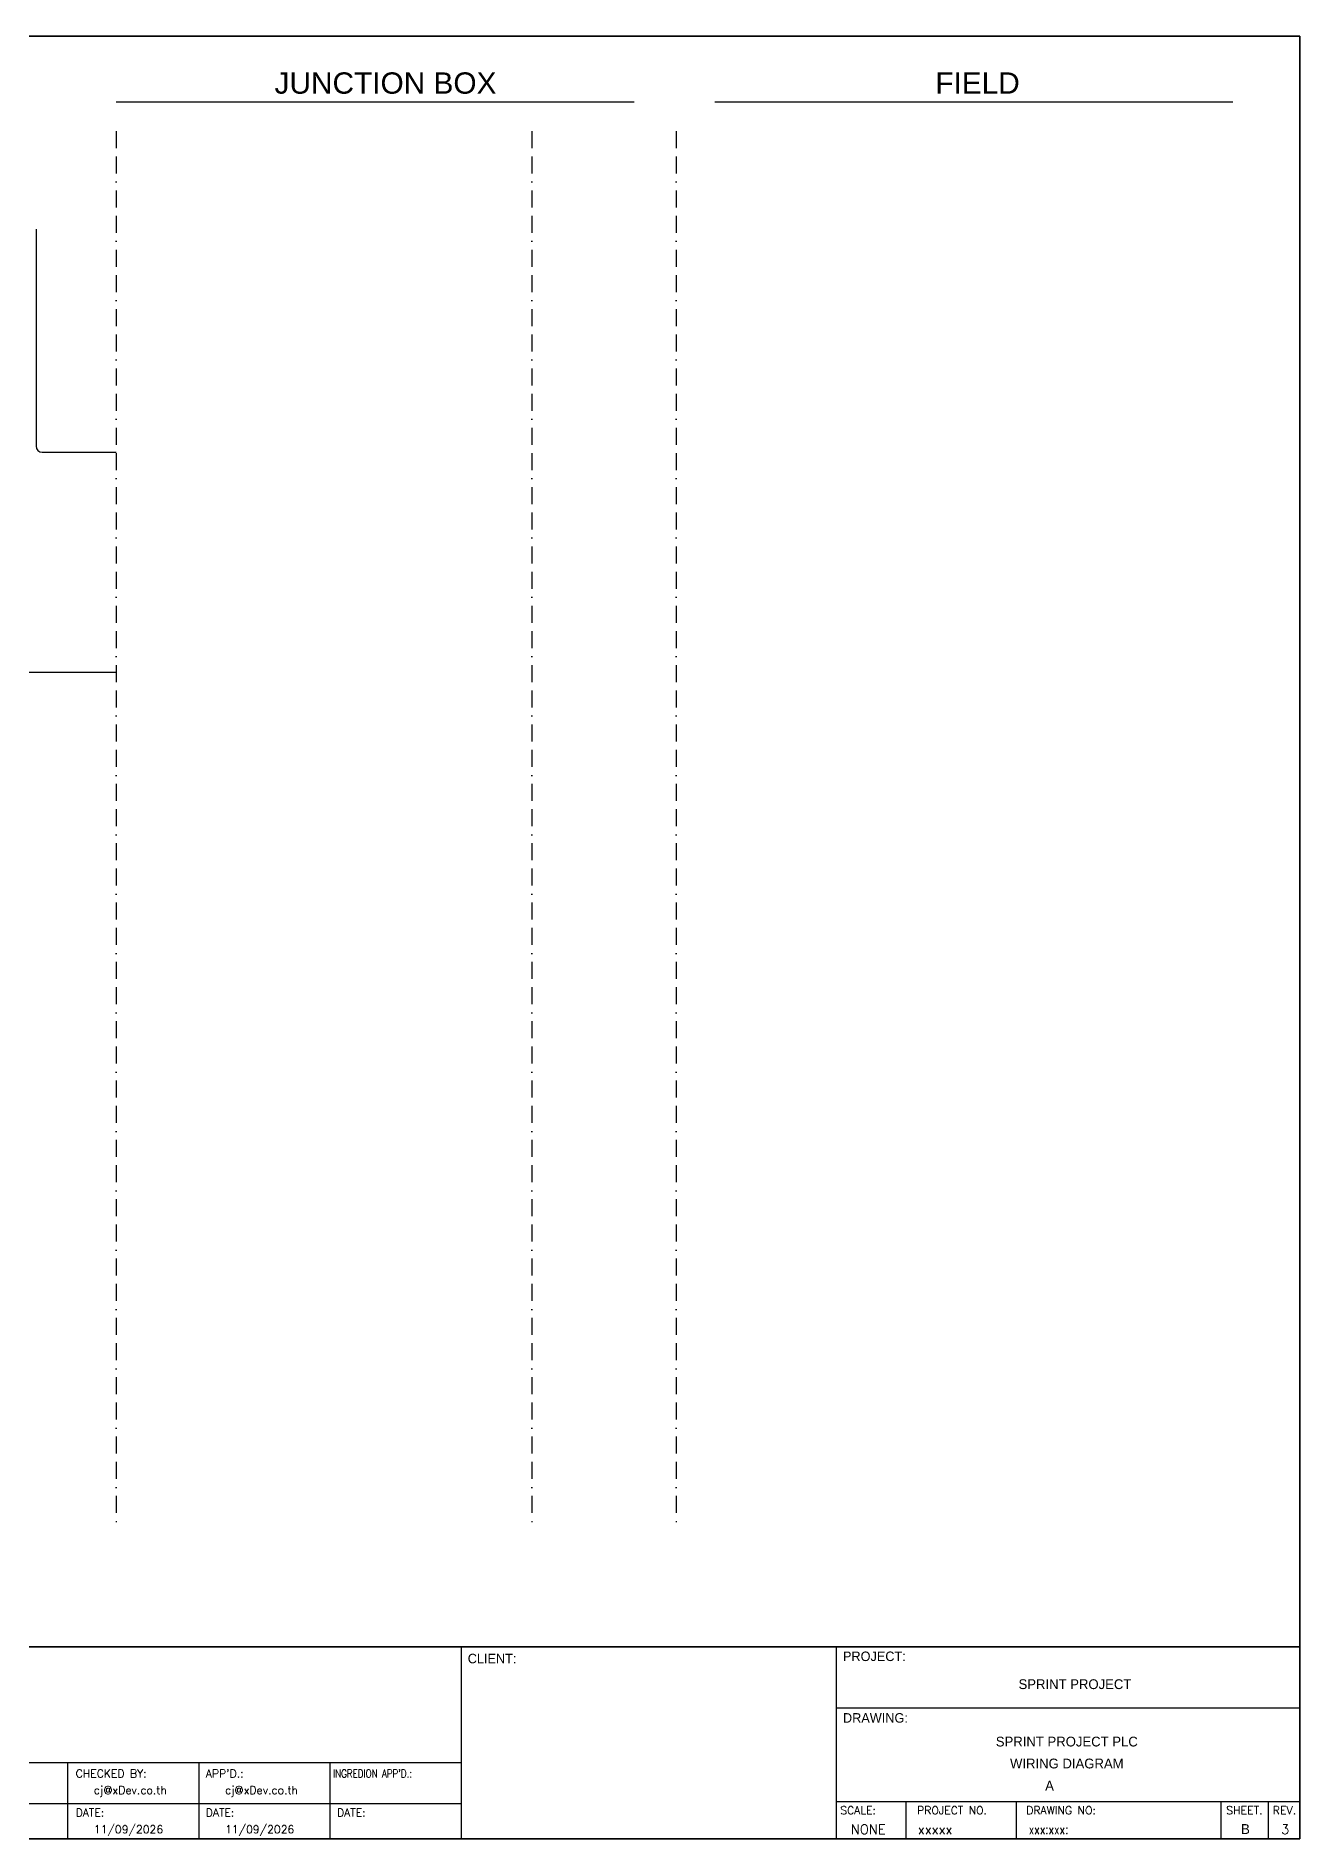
# Model space of a CAD drawing. Header units: millimetres. Extents: x 0 to 62600, y 0 to 14837.
# Drawn here: x 31351 to 33246, y 12017 to 14721 of the extents above; entities that cross this region are included whole.
import ezdxf
from ezdxf.enums import TextEntityAlignment as Align

# ---------------------------------------------------------------- set-up
doc = ezdxf.new("R2010")
doc.units = ezdxf.units.MM
doc.linetypes.add('BORDERX2', pattern=[88.9, 25.4, -12.7, 25.4, -12.7, 0, -12.7])
for name, color, linetype in [('GT_1', 9, 'Continuous'), ('HELPPOINT', 7, 'Continuous'), ('MEMBER', 7, 'Continuous'), ('x01001-FrameArea', 2, 'BORDERX2')]:
    doc.layers.add(name, color=color, linetype=linetype)
doc.layers.add('IE-WIRE', color=7, linetype='Continuous', lineweight=25)
doc.styles.add('HTX11', font='O8111901')
doc.styles.add('ROMANS', font='romans.shx', dxfattribs={"width": 0.85, "height": 25})
doc.styles.get("Standard").update_dxf_attribs({"font": 'arial.ttf'})

msp = doc.modelspace()

# ---------------------------------------------------------------- linework, layer by layer
for p, q in [((31471.3, 14622.5), (32248.1, 14622.5)), ((32369.1, 14622.5), (33145.9, 14622.5))]:
    msp.add_line(p, q)
at = {"color": 4}
for p, q in [((32655.4, 12073), (32655.4, 12016.9)), ((32820.7, 12073), (32820.7, 12016.9))]:
    msp.add_line(p, q, dxfattribs=at)
at = {"color": 4, "ltscale": 0.5}
for p, q in [((33127.8, 12073), (33127.8, 12016.9)), ((33127.8, 12073), (33127.8, 12016.9)), ((33199, 12073), (33199, 12016.9)), ((33199, 12073), (33199, 12016.9))]:
    msp.add_line(p, q, dxfattribs=at)
at = {"layer": 'GT_1', "color": 4}
for p, q in [((31988.9, 12016.9), (31988.9, 12305)), ((32551.2, 12016.9), (32551.2, 12305)), ((32551.2, 12016.9), (32551.2, 12305)), ((32551.2, 12016.9), (32551.2, 12305)), ((31988.9, 12131.2), (31201.9, 12131.2)), ((31398.7, 12016.9), (31398.7, 12131.2)), ((31595.4, 12016.9), (31595.4, 12131.2)), ((31792.2, 12016.9), (31792.2, 12131.2)), ((31988.9, 12069.7), (31201.9, 12069.7)), ((32551.2, 12073), (33246.4, 12073))]:
    msp.add_line(p, q, dxfattribs=at)
at = {"layer": 'HELPPOINT', "color": 4, "lineweight": 35}
for p, q in [((29353.1, 14721.1), (33246.4, 14721.1)), ((29353.1, 14721.1), (33246.4, 14721.1)), ((33246.4, 14721.1), (33246.4, 12016.9)), ((33246.4, 14721.1), (33246.4, 12016.9)), ((33246.4, 12016.9), (29353.1, 12016.9)), ((33246.4, 12016.9), (29353.1, 12016.9))]:
    msp.add_line(p, q, dxfattribs=at)
at = {"layer": 'HELPPOINT', "color": 4}
for p, q in [((32551.2, 12213.4), (33246.4, 12213.4)), ((32551.2, 12213.4), (33246.4, 12213.4)), ((32551.2, 12073), (33246.4, 12073))]:
    msp.add_line(p, q, dxfattribs=at)
at = {"layer": 'IE-WIRE', "color": 4, "ltscale": 25.4}
msp.add_line((31351, 14431.4), (31351, 14105.7), dxfattribs=at)
at = {"layer": 'IE-WIRE', "color": 4}
for p, q in [((31360, 14096.7), (31471.3, 14096.7)), ((31326.9, 13766.9), (31471.3, 13766.9))]:
    msp.add_line(p, q, dxfattribs=at)
msp.add_arc((31360, 14105.7), 8.96, 180, 270, dxfattribs=at)
at = {"layer": 'MEMBER', "color": 4, "lineweight": 35}
msp.add_line((29353.1, 12305), (33246.4, 12305), dxfattribs=at)
msp.add_line((29353.1, 12305), (33246.4, 12305), dxfattribs=at)
at = {"layer": 'MEMBER', "color": 4}
for p, q in [((32551.2, 12213.4), (33246.4, 12213.4)), ((32551.2, 12213.4), (33246.4, 12213.4)), ((32551.2, 12073), (33246.4, 12073)), ((32551.2, 12073), (33246.4, 12073))]:
    msp.add_line(p, q, dxfattribs=at)
at = {"layer": 'x01001-FrameArea'}
for p, q in [((31471.3, 14578.4), (31471.3, 12491.9)), ((32094.4, 14578.4), (32094.4, 12491.9)), ((32311.2, 14578.4), (32311.2, 12491.9))]:
    msp.add_line(p, q, dxfattribs=at)

# ---------------------------------------------------------------- texts
at = {"color": 2}
for s, p in [('JUNCTION BOX', (31708.7, 14634.6)), ('FIELD', (32699.6, 14634.6))]:
    msp.add_text(s, height=32, dxfattribs=at).set_placement(p)
at = {"color": 4, "ltscale": 100, "style": 'HTX11'}
for s, p in [('SPRINT PROJECT', (32909, 12249)), ('SPRINT PROJECT PLC', (32896.8, 12162.9)), ('WIRING DIAGRAM', (32896.8, 12130))]:
    msp.add_text(s, height=14.693, dxfattribs=at).set_placement(p, align=Align.MIDDLE_CENTER)
at = {"style": 'HTX11'}
for tag, text, height, p in [('A', 'A', 14.8, (32870.9, 12096.7)), ('B', 'CHASSIS C1 SLOT 7', 14.821, (33164.7, 12031.7))]:
    msp.add_attdef(tag, text=text, height=height, dxfattribs=at).set_placement(p, align=Align.MIDDLE_CENTER)
at = {"layer": 'GT_1', "color": 4, "style": 'HTX11'}
for s, p in [('CLIENT:', (31998.4, 12280.3)), ('PROJECT:', (32561.1, 12283.7)), ('DRAWING:', (32561.1, 12191.3))]:
    msp.add_text(s, height=14.25, dxfattribs=at).set_placement(p)
at = {"layer": 'MEMBER', "color": 4, "ltscale": 0.8, "style": 'ROMANS'}
for s, height, p in [('CHECKED BY:', 11.875, (31410.4, 12109)), ("APP'D.:", 11.88, (31605.6, 12109)), ('cj@xDev.co.th', 11.875, (31437.7, 12084.1)), ('cj@xDev.co.th', 11.875, (31634.4, 12084.1)), ('DATE:', 11.88, (31410.4, 12050.4)), ('DATE:', 11.88, (31605.6, 12050.4)), ('DATE:', 11.88, (31802.4, 12050.4)), ('SCALE:', 11.88, (32557.1, 12053.9)), ('PROJECT NO.', 11.875, (32672.3, 12053.9)), ('DRAWING NO:', 11.875, (32836, 12053.9)), ('SHEET.', 12, (33135.8, 12053.9)), ('REV.', 12, (33205.7, 12053.9)), ('11/09/2026', 11.88, (31437.7, 12025.4)), ('11/09/2026', 11.88, (31634.4, 12025.4)), ('NONE', 14.23, (32573.1, 12024.2)), ('xxxxx', 14.23, (32673.5, 12024.2))]:
    msp.add_text(s, height=height, dxfattribs=at).set_placement(p)
at = {"layer": 'MEMBER', "color": 4, "ltscale": 0.8, "style": 'ROMANS', "width": 0.8}
for s, height, p in [("INGREDION APP'D.:", 11.875, (31796.4, 12109)), ('xxx:xxx:', 14.23, (32839.7, 12024.2))]:
    msp.add_text(s, height=height, dxfattribs=at).set_placement(p)
at = {"layer": 'MEMBER', "color": 4, "ltscale": 0.8, "style": 'ROMANS'}
msp.add_text('3', height=14.2, dxfattribs=at).set_placement((33224.3, 12024.2), align=Align.CENTER)

doc.saveas('drawing.dxf')
